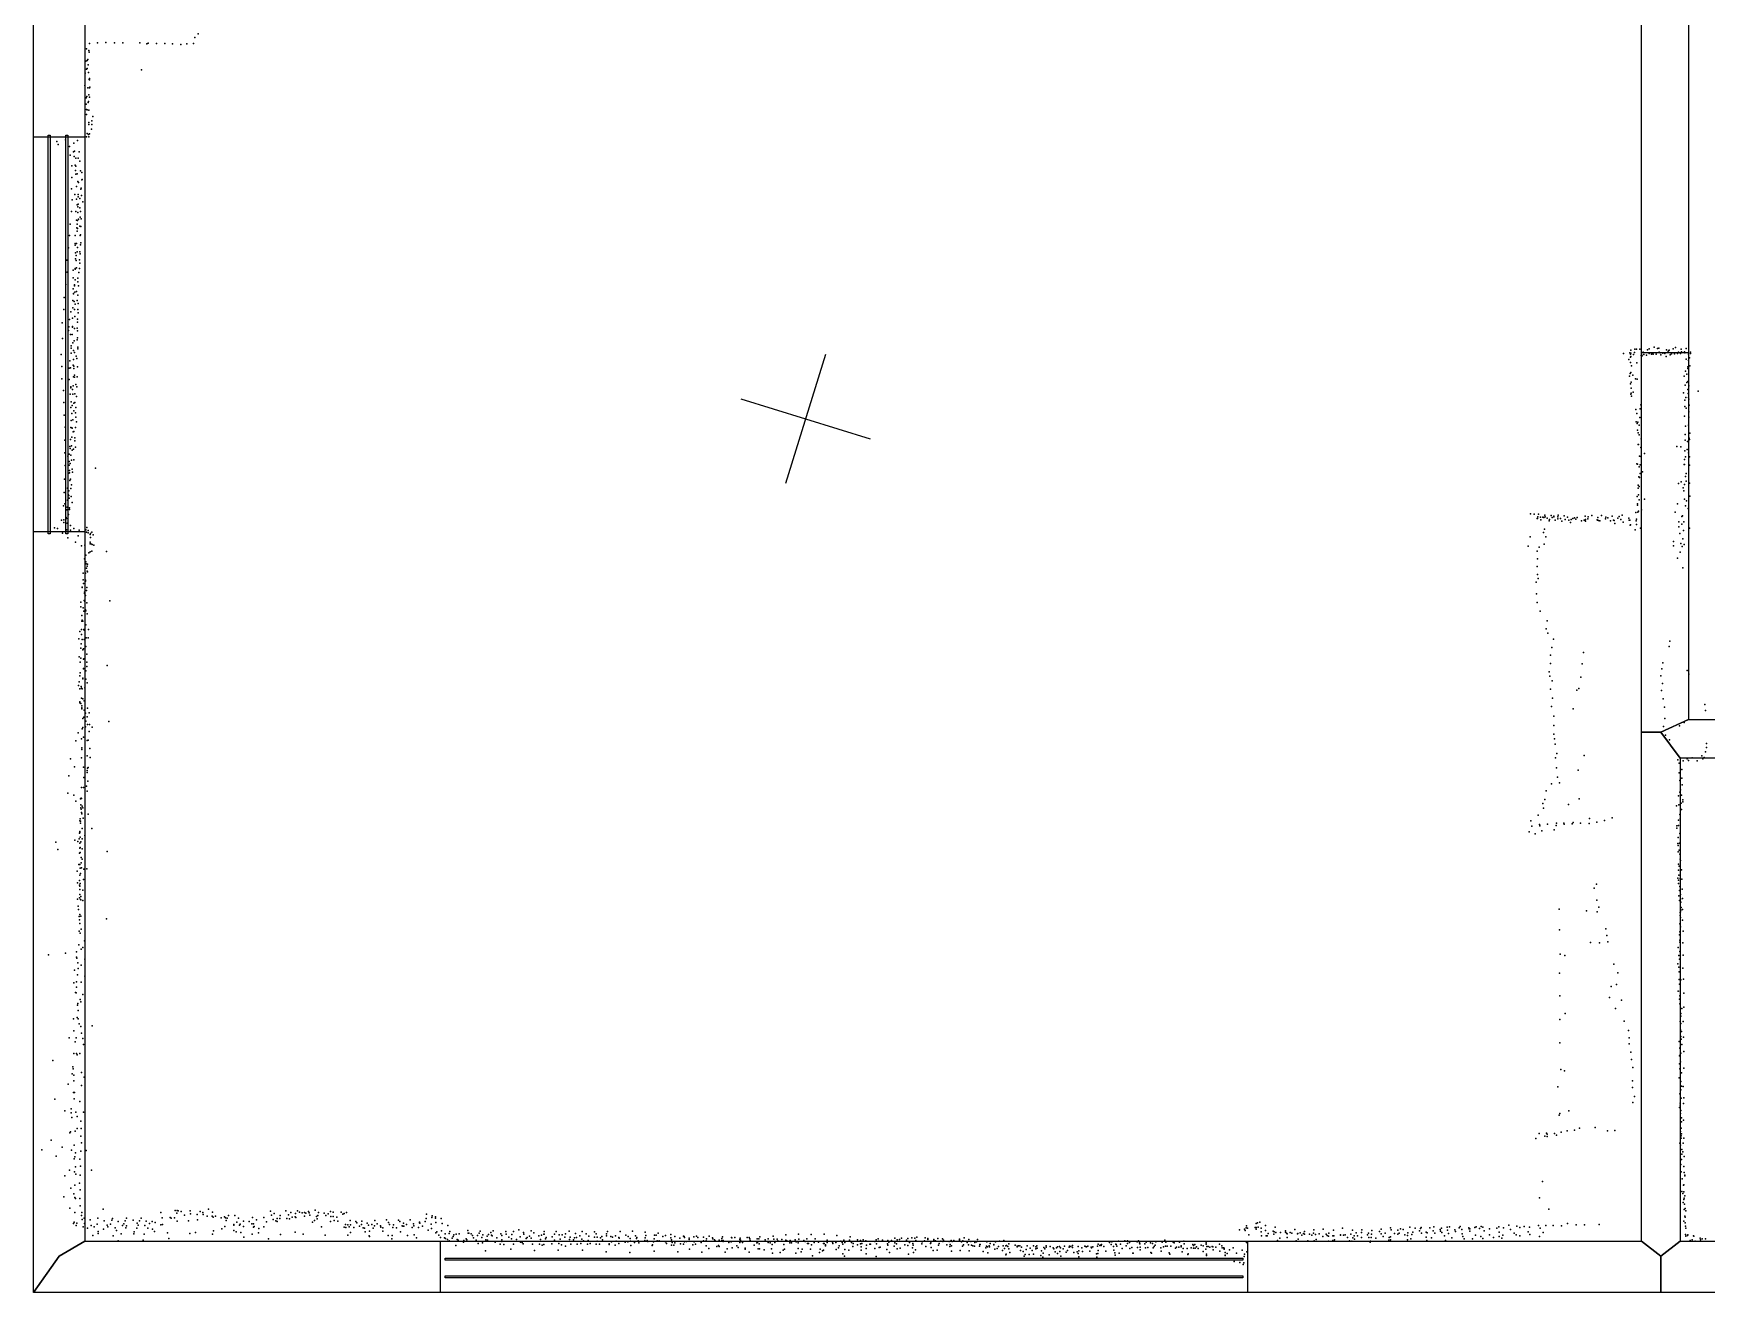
# Model space of a CAD drawing. Header units: millimetres. Extents: x -6189 to 5556, y -1270 to 18599.
# Drawn here: x -6052 to -1103, y -972 to 2753 of the extents above; entities that cross this region are included whole.
import ezdxf

# ---------------------------------------------------------------- set-up
doc = ezdxf.new("R2010")
doc.units = ezdxf.units.MM
for name, color, linetype in [('DOORS', 7, 'Continuous'), ('P', 9, 'Continuous'), ('PANOS', 10, 'Continuous'), ('ROOMS', 1, 'Continuous'), ('WALLS', 3, 'Continuous'), ('WINDOWS', 6, 'Continuous')]:
    doc.layers.add(name, color=color, linetype=linetype)

# ---------------------------------------------------------------- blocks, each defined once
blk = doc.blocks.new('1-Standard_4C')
for points in [[(-590, 42.9766), (589.999, 42.9766), (589.999, 32.9766), (-590, 32.9766), (-590, 42.9766)], [(-590.014, -44.0958), (589.985, -44.0958), (589.985, -54.0958), (-590.014, -54.0958), (-590.014, -44.0958)]]:
    blk.add_lwpolyline(points)

msp = doc.modelspace()

# ---------------------------------------------------------------- linework, layer by layer
at = {"layer": 'DOORS'}
msp.add_lwpolyline([(-1155.7, 5161.03), (-1155.7, 1808.23), (-1295.4, 1808.23), (-1295.4, 5161.03), (-1155.7, 5161.03)], dxfattribs=at)
at = {"layer": 'P'}
for p in [(-5886, 2723), (-5862, 2725), (-5837, 2726), (-5812, 2725), (-5787, 2725), (-5737, 2725), (-5716, 2722), (-5712, 2724), (-5688, 2723), (-5663, 2723), (-5640, 2722), (-5598, 2722), (-5578, 2723), (-5574, 2741), (-5564, 2752), (-5895, 2708), (-5893, 2673), (-5891, 2676), (-5888, 2703), (-5887, 2698), (-5616, 2720), (-5899, 2636), (-5897, 2671), (-5895, 2647), (-5893, 2649), (-5890, 2660), (-5889, 2638), (-5732, 2645), (-5900, 2599), (-5891, 2592), (-5887, 2617), (-5886, 2620), (-5886, 2616), (-5886, 2592), (-5885, 2594), (-5896, 2563), (-5896, 2544), (-5895, 2528), (-5894, 2567), (-5893, 2527), (-5890, 2549), (-5889, 2552), (-5888, 2571), (-5888, 2526), (-5886, 2565), (-5895, 2513), (-5888, 2490), (-5888, 2484), (-5879, 2495), (-5879, 2484), (-5876, 2507), (-5982, 2433), (-5978, 2425), (-5957, 2438), (-5932, 2428), (-5921, 2436), (-5895, 2447), (-5893, 2457), (-5889, 2454), (-5888, 2447), (-5886, 2456), (-5880, 2470), (-5945, 2419), (-5943, 2393), (-5933, 2403), (-5931, 2389), (-5930, 2405), (-5926, 2384), (-5919, 2384), (-5916, 2403), (-5938, 2361), (-5938, 2327), (-5928, 2363), (-5927, 2348), (-5926, 2360), (-5926, 2337), (-5922, 2338), (-5914, 2375), (-5912, 2347), (-5908, 2342), (-5939, 2293), (-5929, 2277), (-5924, 2300), (-5920, 2315), (-5919, 2277), (-5918, 2312), (-5911, 2292), (-5910, 2295), (-5908, 2320), (-5907, 2321), (-5937, 2261), (-5924, 2263), (-5922, 2246), (-5920, 2240), (-5919, 2270), (-5919, 2248), (-5914, 2265), (-5914, 2237), (-5909, 2274), (-5906, 2255), (-5943, 2189), (-5939, 2226), (-5926, 2226), (-5924, 2201), (-5923, 2178), (-5922, 2189), (-5921, 2200), (-5920, 2223), (-5918, 2204), (-5914, 2183), (-5913, 2210), (-5912, 2226), (-5911, 2182), (-5910, 2205), (-5945, 2155), (-5928, 2155), (-5928, 2132), (-5924, 2132), (-5922, 2168), (-5921, 2176), (-5913, 2155), (-5912, 2157), (-5912, 2128), (-5911, 2134), (-5953, 2082), (-5948, 2119), (-5928, 2127), (-5927, 2104), (-5927, 2086), (-5925, 2096), (-5925, 2081), (-5922, 2107), (-5921, 2120), (-5915, 2083), (-5914, 2107), (-5913, 2101), (-5952, 2047), (-5934, 2053), (-5934, 2030), (-5928, 2058), (-5928, 2056), (-5924, 2060), (-5917, 2046), (-5915, 2058), (-5914, 2073), (-5956, 2010), (-5934, 1998), (-5933, 1984), (-5933, 1983), (-5930, 2009), (-5930, 2006), (-5929, 1988), (-5928, 2024), (-5924, 1990), (-5920, 2029), (-5920, 2018), (-5918, 2006), (-5962, 1936), (-5961, 1972), (-5935, 1963), (-5935, 1941), (-5931, 1960), (-5930, 1936), (-5928, 1952), (-5922, 1963), (-5920, 1979), (-5920, 1936), (-5919, 1954), (-5967, 1897), (-5947, 1885), (-5945, 1907), (-5941, 1930), (-5936, 1911), (-5936, 1886), (-5936, 1884), (-5929, 1916), (-5922, 1881), (-5921, 1908), (-5921, 1899), (-5919, 1927), (-5966, 1851), (-5948, 1874), (-5942, 1862), (-5937, 1862), (-5935, 1838), (-5931, 1844), (-5930, 1880), (-5922, 1847), (-5921, 1873), (-5921, 1853), (-5970, 1803), (-5944, 1785), (-5940, 1829), (-5940, 1822), (-5940, 1807), (-5933, 1815), (-5933, 1789), (-5930, 1809), (-5925, 1798), (-5923, 1791), (-5920, 1825), (-5920, 1820), (-1348, 1806), (-1333, 1789), (-1330, 1808), (-1328, 1804), (-1328, 1795), (-1327, 1816), (-1327, 1807), (-1327, 1797), (-1319, 1803), (-1316, 1809), (-1315, 1819), (-1310, 1819), (-1300, 1819), (-1296, 1800), (-1295, 1803), (-1293, 1799), (-1290, 1810), (-1288, 1803), (-1280, 1801), (-1277, 1817), (-1272, 1820), (-1272, 1806), (-1270, 1808), (-1266, 1804), (-1264, 1806), (-1263, 1807), (-1261, 1804), (-1258, 1825), (-1252, 1804), (-1248, 1821), (-1244, 1822), (-1243, 1810), (-1240, 1808), (-1238, 1802), (-1232, 1807), (-1231, 1808), (-1226, 1806), (-1222, 1797), (-1221, 1817), (-1217, 1810), (-1215, 1814), (-1213, 1816), (-1210, 1802), (-1208, 1808), (-1206, 1805), (-1201, 1820), (-1197, 1805), (-1195, 1824), (-1189, 1806), (-1186, 1810), (-1180, 1806), (-1178, 1819), (-1177, 1811), (-1168, 1811), (-1167, 1808), (-1163, 1821), (-1163, 1790), (-1156, 1804), (-1156, 1786), (-1153, 1793), (-1150, 1810), (-1150, 1806), (-5968, 1768), (-5946, 1763), (-5942, 1764), (-5934, 1772), (-5933, 1737), (-5932, 1769), (-5932, 1762), (-5930, 1742), (-5930, 1736), (-5922, 1737), (-5921, 1767), (-1331, 1739), (-1329, 1747), (-1328, 1780), (-1327, 1750), (-1325, 1770), (-1321, 1742), (-1309, 1779), (-1169, 1739), (-1165, 1754), (-1161, 1745), (-1158, 1767), (-1158, 1762), (-1152, 1770), (-5968, 1731), (-5963, 1697), (-5946, 1729), (-5943, 1686), (-5941, 1708), (-5941, 1705), (-5936, 1700), (-5935, 1686), (-5934, 1711), (-5929, 1687), (-5926, 1715), (-5923, 1708), (-1328, 1717), (-1327, 1686), (-1326, 1721), (-1326, 1704), (-1326, 1689), (-1320, 1692), (-1313, 1731), (-1308, 1730), (-1171, 1690), (-1166, 1713), (-1161, 1720), (-1158, 1723), (-1158, 1700), (-1157, 1688), (-1155, 1711), (-1127, 1695), (-5962, 1661), (-5941, 1647), (-5940, 1663), (-5937, 1652), (-5932, 1659), (-5932, 1637), (-5929, 1661), (-5926, 1647), (-5924, 1679), (-1325, 1680), (-1312, 1641), (-1299, 1643), (-1297, 1654), (-1167, 1668), (-1167, 1649), (-1164, 1676), (-1163, 1645), (-1156, 1676), (-1155, 1671), (-1155, 1634), (-1154, 1653), (-5961, 1624), (-5958, 1588), (-5941, 1587), (-5940, 1608), (-5938, 1629), (-5938, 1586), (-5937, 1585), (-5935, 1610), (-5927, 1631), (-5927, 1587), (-5926, 1618), (-5924, 1604), (-1311, 1604), (-1309, 1629), (-1308, 1599), (-1306, 1603), (-1302, 1594), (-1300, 1617), (-1168, 1621), (-1165, 1591), (-1156, 1594), (-1155, 1618), (-5959, 1550), (-5942, 1552), (-5938, 1559), (-5934, 1575), (-5932, 1576), (-5929, 1557), (-5929, 1548), (-1307, 1579), (-1305, 1572), (-1305, 1537), (-1304, 1537), (-1302, 1566), (-1296, 1554), (-1166, 1567), (-1166, 1550), (-1159, 1546), (-1154, 1556), (-1153, 1552), (-1152, 1571), (-5959, 1512), (-5950, 1503), (-5946, 1508), (-5946, 1487), (-5944, 1531), (-5943, 1525), (-5941, 1506), (-5939, 1533), (-5939, 1491), (-5937, 1520), (-5933, 1523), (-5932, 1492), (-5927, 1529), (-1301, 1503), (-1297, 1528), (-1297, 1502), (-1286, 1510), (-1191, 1531), (-1179, 1530), (-1168, 1493), (-1167, 1518), (-1165, 1501), (-1160, 1522), (-1156, 1512), (-1153, 1501), (-5958, 1475), (-5947, 1452), (-5946, 1476), (-5945, 1460), (-5945, 1453), (-5943, 1481), (-5937, 1464), (-5936, 1455), (-5868, 1467), (-1309, 1480), (-1307, 1479), (-1303, 1441), (-1302, 1471), (-1301, 1439), (-1299, 1477), (-1299, 1451), (-1292, 1456), (-1169, 1478), (-1168, 1478), (-1165, 1442), (-1163, 1451), (-1153, 1476), (-5961, 1395), (-5960, 1435), (-5951, 1408), (-5949, 1389), (-5947, 1400), (-5947, 1386), (-5944, 1431), (-5942, 1435), (-5941, 1407), (-5939, 1418), (-1305, 1417), (-1305, 1408), (-1304, 1388), (-1302, 1413), (-1186, 1422), (-1178, 1427), (-1172, 1409), (-1170, 1400), (-1168, 1419), (-1163, 1429), (-1153, 1423), (-5963, 1356), (-5959, 1362), (-5953, 1344), (-5952, 1352), (-5951, 1372), (-5946, 1378), (-5945, 1350), (-5945, 1345), (-5940, 1383), (-5937, 1366), (-1308, 1383), (-1307, 1362), (-1307, 1358), (-1306, 1337), (-1304, 1340), (-1302, 1373), (-1295, 1344), (-1286, 1375), (-1196, 1337), (-1189, 1362), (-1168, 1375), (-1165, 1356), (-1162, 1370), (-1157, 1348), (-1152, 1384), (-5989, 1291), (-5980, 1289), (-5969, 1313), (-5962, 1314), (-5962, 1306), (-5955, 1321), (-5954, 1318), (-5952, 1304), (-5948, 1330), (-5942, 1297), (-5932, 1289), (-5894, 1292), (-1623, 1332), (-1613, 1331), (-1604, 1318), (-1603, 1318), (-1602, 1323), (-1600, 1331), (-1594, 1322), (-1593, 1314), (-1587, 1322), (-1584, 1321), (-1582, 1287), (-1581, 1328), (-1580, 1323), (-1574, 1319), (-1568, 1311), (-1567, 1315), (-1562, 1327), (-1559, 1321), (-1554, 1325), (-1554, 1323), (-1550, 1313), (-1543, 1323), (-1543, 1317), (-1542, 1328), (-1535, 1318), (-1531, 1310), (-1524, 1326), (-1521, 1315), (-1514, 1322), (-1510, 1313), (-1505, 1306), (-1503, 1315), (-1498, 1318), (-1493, 1320), (-1489, 1316), (-1485, 1321), (-1473, 1311), (-1465, 1313), (-1462, 1325), (-1461, 1315), (-1461, 1310), (-1454, 1317), (-1453, 1323), (-1442, 1327), (-1426, 1314), (-1425, 1313), (-1424, 1321), (-1422, 1312), (-1418, 1311), (-1413, 1327), (-1402, 1317), (-1401, 1322), (-1395, 1320), (-1387, 1311), (-1382, 1325), (-1378, 1313), (-1376, 1312), (-1374, 1303), (-1365, 1319), (-1361, 1324), (-1356, 1315), (-1352, 1328), (-1349, 1307), (-1333, 1319), (-1332, 1313), (-1330, 1313), (-1329, 1298), (-1328, 1299), (-1312, 1336), (-1311, 1311), (-1310, 1316), (-1310, 1300), (-1298, 1290), (-1185, 1308), (-1185, 1294), (-1176, 1324), (-1176, 1301), (-1174, 1326), (-1170, 1308), (-1153, 1290), (-5966, 1275), (-5954, 1285), (-5950, 1261), (-5942, 1284), (-5927, 1248), (-5919, 1267), (-5916, 1284), (-5900, 1239), (-5897, 1285), (-5895, 1278), (-5890, 1283), (-5890, 1276), (-5884, 1271), (-5884, 1248), (-5884, 1243), (-5883, 1274), (-5883, 1262), (-5882, 1243), (-5879, 1278), (-5878, 1241), (-5875, 1270), (-5873, 1239), (-1624, 1264), (-1585, 1277), (-1583, 1242), (-1578, 1264), (-1314, 1285), (-1200, 1250), (-1182, 1274), (-1179, 1244), (-1173, 1258), (-1171, 1283), (-1169, 1241), (-5909, 1237), (-5901, 1199), (-5897, 1210), (-5897, 1190), (-5888, 1217), (-5884, 1220), (-5879, 1222), (-5836, 1221), (-1630, 1236), (-1604, 1222), (-1603, 1199), (-1598, 1233), (-1200, 1237), (-1189, 1201), (-1181, 1219), (-1175, 1235), (-5905, 1156), (-5898, 1156), (-5896, 1184), (-5895, 1171), (-5893, 1177), (-5893, 1162), (-5892, 1183), (-5892, 1160), (-1604, 1176), (-1603, 1153), (-1601, 1141), (-1173, 1172), (-5907, 1115), (-5907, 1114), (-5905, 1137), (-5904, 1126), (-5901, 1100), (-5901, 1096), (-5898, 1136), (-5898, 1135), (-5898, 1133), (-5898, 1090), (-5895, 1105), (-5894, 1114), (-1607, 1130), (-1606, 1095), (-5911, 1071), (-5911, 1057), (-5905, 1054), (-5903, 1044), (-5902, 1076), (-5900, 1073), (-5898, 1048), (-5897, 1045), (-5894, 1069), (-5826, 1075), (-1604, 1070), (-1595, 1044), (-5909, 990), (-5908, 1031), (-5908, 1014), (-5907, 1017), (-5906, 1014), (-5903, 990), (-5897, 1004), (-5893, 1036), (-5889, 990), (-1577, 992), (-1574, 1015), (-5917, 962), (-5914, 984), (-5910, 947), (-5909, 975), (-5907, 960), (-5902, 988), (-5902, 960), (-5896, 965), (-5890, 965), (-1572, 979), (-1555, 961), (-1211, 955), (-5916, 909), (-5913, 893), (-5911, 935), (-5911, 905), (-5906, 930), (-5904, 933), (-5904, 902), (-5903, 903), (-5897, 940), (-5894, 917), (-5894, 893), (-1564, 914), (-1560, 937), (-1467, 922), (-1232, 891), (-1213, 940), (-5914, 853), (-5913, 862), (-5906, 846), (-5906, 844), (-5904, 874), (-5904, 873), (-5897, 868), (-5897, 843), (-5894, 880), (-5834, 883), (-1568, 865), (-1566, 852), (-1564, 889), (-1475, 849), (-1471, 888), (-1238, 853), (-1235, 873), (-1160, 869), (-1155, 858), (-5918, 824), (-5916, 835), (-5914, 814), (-5910, 821), (-5909, 816), (-5907, 814), (-5900, 817), (-5893, 832), (-1564, 813), (-1559, 838), (-1486, 810), (-1480, 815), (-1236, 809), (-1233, 830), (-5914, 776), (-5914, 773), (-5911, 771), (-5909, 787), (-5908, 764), (-5908, 758), (-5908, 755), (-5906, 785), (-5902, 779), (-5902, 751), (-5892, 757), (-5887, 743), (-1561, 762), (-1558, 787), (-1497, 755), (-1231, 785), (-1227, 760), (-1108, 768), (-1106, 750), (-5907, 696), (-5906, 727), (-5906, 700), (-5903, 730), (-5898, 742), (-5898, 702), (-5897, 719), (-5893, 731), (-5892, 709), (-5886, 709), (-5878, 701), (-5829, 718), (-1554, 733), (-1554, 706), (-1230, 703), (-1226, 727), (-1183, 705), (-1169, 715), (-5926, 660), (-5919, 684), (-5909, 666), (-5904, 671), (-5893, 661), (-5890, 662), (-5887, 688), (-1554, 680), (-1552, 666), (-1550, 651), (-1224, 677), (-1221, 664), (-1212, 663), (-1103, 653), (-5942, 607), (-5909, 610), (-5908, 640), (-5908, 635), (-5893, 616), (-5885, 638), (-5884, 611), (-1549, 610), (-1546, 623), (-1465, 617), (-1188, 604), (-1184, 594), (-1172, 601), (-1160, 607), (-1156, 602), (-1145, 610), (-1130, 601), (-1117, 616), (-1114, 607), (-1110, 611), (-1106, 628), (-1103, 641), (-5947, 557), (-5930, 584), (-5904, 583), (-5903, 552), (-5893, 573), (-5893, 567), (-5892, 580), (-5890, 582), (-1547, 581), (-1544, 553), (-1482, 574), (-1184, 566), (-1176, 576), (-1176, 550), (-5950, 506), (-5932, 500), (-5909, 522), (-5904, 522), (-5895, 526), (-5893, 512), (-5891, 541), (-1577, 513), (-1561, 533), (-1538, 536), (-1186, 498), (-1182, 543), (-1182, 509), (-1180, 516), (-1177, 500), (-1175, 530), (-5926, 482), (-5912, 489), (-5911, 471), (-5911, 462), (-5910, 491), (-5910, 458), (-5909, 490), (-5909, 448), (-5907, 467), (-5906, 462), (-1587, 475), (-1585, 461), (-1581, 487), (-1511, 472), (-1479, 489), (-1192, 468), (-1185, 471), (-1178, 476), (-1177, 457), (-1173, 486), (-1173, 480), (-5914, 424), (-5913, 430), (-5912, 423), (-5912, 417), (-5908, 445), (-5907, 401), (-5905, 432), (-5890, 444), (-5879, 401), (-1622, 424), (-1619, 408), (-1601, 441), (-1597, 413), (-1596, 409), (-1573, 414), (-1553, 397), (-1548, 410), (-1547, 417), (-1525, 417), (-1524, 414), (-1500, 415), (-1497, 419), (-1476, 417), (-1450, 416), (-1449, 431), (-1427, 420), (-1405, 425), (-1382, 433), (-1191, 409), (-1191, 402), (-1186, 426), (-1186, 410), (-1182, 443), (-1181, 430), (-5985, 361), (-5929, 367), (-5920, 363), (-5916, 371), (-5915, 387), (-5914, 392), (-5914, 389), (-5914, 358), (-5913, 376), (-5911, 362), (-5907, 371), (-5900, 380), (-1627, 391), (-1610, 385), (-1590, 394), (-1188, 357), (-1187, 375), (-1187, 351), (-1183, 358), (-1182, 386), (-5979, 339), (-5915, 328), (-5914, 343), (-5913, 345), (-5913, 330), (-5910, 315), (-5910, 300), (-5907, 341), (-5907, 310), (-5834, 333), (-1187, 332), (-1184, 337), (-1182, 325), (-1181, 310), (-1180, 306), (-5922, 275), (-5917, 295), (-5914, 295), (-5914, 263), (-5913, 284), (-5912, 268), (-5909, 285), (-5904, 250), (-5903, 281), (-5894, 282), (-1188, 254), (-1186, 296), (-1186, 278), (-1186, 248), (-1185, 263), (-1184, 290), (-1181, 253), (-1177, 279), (-1176, 251), (-5921, 240), (-5915, 247), (-5915, 234), (-5914, 231), (-5914, 221), (-5914, 206), (-5913, 238), (-5911, 200), (-5906, 219), (-1435, 225), (-1428, 236), (-1186, 238), (-1185, 202), (-1185, 202), (-1183, 218), (-1182, 230), (-1180, 206), (-1175, 222), (-5921, 192), (-5919, 171), (-5918, 162), (-5915, 196), (-5912, 191), (-5911, 190), (-5906, 188), (-1539, 163), (-1458, 158), (-1427, 189), (-1426, 155), (-1421, 168), (-1183, 188), (-1181, 153), (-1180, 192), (-1180, 155), (-1179, 183), (-1179, 160), (-1178, 167), (-1174, 194), (-1174, 162), (-5916, 141), (-5915, 131), (-5914, 147), (-5914, 120), (-5911, 142), (-5910, 103), (-5836, 134), (-1538, 101), (-1401, 104), (-1182, 119), (-1181, 144), (-1180, 138), (-1180, 110), (-1174, 130), (-5917, 57), (-5916, 97), (-5913, 92), (-5901, 69), (-1446, 64), (-1419, 63), (-1398, 85), (-1395, 66), (-1183, 87), (-1182, 95), (-1182, 71), (-1182, 65), (-1173, 63), (-1172, 97), (-6007, 27), (-5957, 32), (-5924, 36), (-5924, 21), (-5923, 18), (-5920, 4), (-5910, 44), (-5906, 49), (-5900, 15), (-1536, 29), (-1522, 25), (-1377, 0), (-1188, 1), (-1187, 49), (-1185, 25), (-1183, 15), (-1182, 37), (-1172, 26), (-5930, -18), (-5921, -32), (-5919, -13), (-5910, -3), (-5900, -36), (-1538, -27), (-1365, -26), (-1185, -9), (-1184, -23), (-1184, -46), (-1179, -47), (-1173, -12), (-1171, -45), (-5932, -55), (-5927, -84), (-5925, -85), (-5924, -52), (-5924, -68), (-5910, -53), (-5906, -90), (-1537, -94), (-1385, -66), (-1369, -60), (-1187, -80), (-1183, -59), (-1182, -94), (-1181, -80), (-1170, -86), (-5921, -121), (-5920, -117), (-5919, -137), (-5913, -105), (-5911, -112), (-1521, -146), (-1390, -99), (-1372, -131), (-1354, -107), (-1183, -104), (-1182, -118), (-1179, -146), (-1176, -131), (-1170, -127), (-5933, -162), (-5932, -197), (-5922, -158), (-5919, -162), (-5916, -177), (-5911, -185), (-5878, -183), (-1537, -164), (-1346, -169), (-1334, -196), (-1181, -170), (-1180, -194), (-1179, -154), (-1179, -176), (-1172, -170), (-5946, -218), (-5928, -230), (-5925, -218), (-5909, -204), (-5906, -220), (-5904, -238), (-1537, -233), (-1332, -218), (-1332, -236), (-1184, -229), (-1181, -247), (-1179, -214), (-1178, -222), (-1177, -199), (-1176, -238), (-1171, -216), (-5994, -285), (-5932, -264), (-5924, -264), (-5922, -268), (-5914, -264), (-1327, -260), (-1325, -282), (-1183, -271), (-1183, -295), (-1182, -249), (-1181, -268), (-1180, -289), (-1179, -263), (-1170, -259), (-5937, -325), (-5935, -304), (-5934, -310), (-5932, -329), (-5932, -345), (-5909, -321), (-5902, -334), (-1534, -312), (-1523, -316), (-1322, -345), (-1321, -306), (-1184, -336), (-1182, -310), (-1177, -322), (-1170, -308), (-5949, -355), (-5933, -380), (-5930, -380), (-5909, -359), (-1543, -363), (-1322, -365), (-1316, -392), (-1182, -384), (-1179, -347), (-1179, -372), (-1177, -361), (-1172, -362), (-5988, -400), (-5959, -434), (-5940, -428), (-5940, -440), (-5931, -399), (-5926, -438), (-5914, -406), (-5904, -438), (-1537, -442), (-1510, -434), (-1321, -409), (-1183, -424), (-1181, -411), (-1181, -417), (-1180, -442), (-1179, -433), (-1178, -397), (-1171, -412), (-1170, -396), (-5938, -454), (-5928, -494), (-5922, -451), (-5922, -486), (-5911, -465), (-5910, -486), (-1539, -447), (-1515, -493), (-1493, -491), (-1478, -485), (-1432, -483), (-1396, -493), (-1374, -492), (-1178, -485), (-1177, -455), (-1177, -467), (-1171, -462), (-5999, -521), (-5967, -542), (-5944, -499), (-5942, -496), (-5931, -536), (-5911, -509), (-5909, -529), (-1608, -516), (-1598, -501), (-1581, -509), (-1576, -500), (-1574, -503), (-1574, -510), (-1552, -501), (-1547, -506), (-1533, -497), (-1182, -530), (-1180, -495), (-1180, -536), (-1178, -508), (-1178, -515), (-1177, -502), (-1172, -530), (-1170, -515), (-6027, -549), (-5984, -568), (-5939, -550), (-5931, -576), (-5929, -570), (-5927, -558), (-5914, -577), (-5911, -553), (-5911, -553), (-5896, -551), (-1179, -593), (-1177, -578), (-1176, -548), (-1176, -562), (-1173, -555), (-1169, -569), (-5959, -626), (-5945, -610), (-5930, -614), (-5927, -600), (-5926, -621), (-5913, -624), (-5912, -598), (-5880, -610), (-1588, -643), (-1178, -614), (-1175, -635), (-1170, -599), (-1169, -616), (-1167, -624), (-1167, -626), (-5962, -688), (-5941, -663), (-5932, -680), (-5929, -654), (-5929, -690), (-5915, -648), (-5913, -668), (-1597, -691), (-1176, -673), (-1173, -679), (-1171, -654), (-1170, -653), (-1170, -674), (-1169, -692), (-1167, -685), (-5944, -722), (-5929, -735), (-5927, -693), (-5914, -693), (-5913, -715), (-5908, -735), (-5845, -725), (-5675, -735), (-5632, -729), (-5627, -737), (-5626, -729), (-5624, -730), (-5615, -732), (-5588, -730), (-5587, -739), (-5567, -741), (-5558, -732), (-5551, -735), (-5550, -741), (-5534, -725), (-5522, -734), (-5350, -731), (-5340, -738), (-5305, -730), (-5297, -742), (-5290, -735), (-5276, -738), (-5271, -730), (-5265, -734), (-5257, -736), (-5250, -735), (-5246, -737), (-5238, -732), (-5236, -736), (-5218, -728), (-5208, -735), (-5192, -737), (-5180, -739), (-5173, -732), (-5165, -734), (-5141, -734), (-5136, -740), (-5133, -738), (-5126, -735), (-4889, -740), (-1569, -725), (-1172, -705), (-1170, -696), (-1169, -726), (-1168, -710), (-1166, -723), (-1164, -730), (-5933, -767), (-5931, -763), (-5925, -773), (-5923, -766), (-5909, -744), (-5907, -755), (-5905, -777), (-5902, -752), (-5901, -767), (-5892, -781), (-5884, -756), (-5881, -773), (-5872, -777), (-5863, -769), (-5861, -752), (-5860, -791), (-5844, -784), (-5842, -759), (-5834, -772), (-5832, -777), (-5824, -769), (-5820, -757), (-5818, -753), (-5810, -780), (-5806, -788), (-5801, -761), (-5788, -773), (-5784, -768), (-5780, -759), (-5778, -780), (-5776, -752), (-5776, -774), (-5757, -757), (-5746, -781), (-5745, -766), (-5742, -772), (-5738, -759), (-5733, -752), (-5722, -773), (-5718, -760), (-5713, -781), (-5708, -767), (-5700, -761), (-5699, -784), (-5694, -791), (-5692, -764), (-5675, -771), (-5671, -751), (-5670, -770), (-5647, -750), (-5644, -752), (-5634, -751), (-5626, -760), (-5605, -743), (-5593, -759), (-5566, -756), (-5538, -746), (-5523, -746), (-5520, -749), (-5519, -789), (-5513, -746), (-5496, -751), (-5494, -783), (-5486, -748), (-5485, -776), (-5484, -751), (-5482, -758), (-5479, -752), (-5475, -744), (-5459, -770), (-5459, -772), (-5459, -788), (-5456, -744), (-5450, -763), (-5445, -752), (-5442, -772), (-5440, -769), (-5430, -760), (-5430, -776), (-5414, -761), (-5406, -768), (-5404, -750), (-5401, -768), (-5401, -778), (-5399, -776), (-5392, -756), (-5385, -782), (-5370, -750), (-5370, -777), (-5362, -762), (-5347, -743), (-5343, -755), (-5335, -759), (-5331, -753), (-5331, -761), (-5323, -753), (-5322, -744), (-5302, -753), (-5294, -754), (-5286, -749), (-5277, -748), (-5275, -750), (-5250, -746), (-5234, -743), (-5226, -763), (-5220, -758), (-5214, -747), (-5212, -754), (-5210, -744), (-5200, -777), (-5187, -744), (-5173, -761), (-5172, -747), (-5165, -747), (-5162, -758), (-5154, -749), (-5151, -760), (-5133, -778), (-5129, -770), (-5128, -779), (-5122, -771), (-5118, -777), (-5115, -758), (-5114, -771), (-5104, -779), (-5098, -761), (-5095, -765), (-5087, -775), (-5081, -770), (-5080, -760), (-5076, -780), (-5072, -781), (-5064, -766), (-5061, -772), (-5058, -790), (-5051, -770), (-5047, -781), (-5043, -774), (-5042, -758), (-5035, -768), (-5025, -774), (-5024, -778), (-5018, -780), (-5018, -790), (-5007, -756), (-5001, -764), (-4998, -770), (-4989, -779), (-4987, -771), (-4978, -780), (-4972, -757), (-4968, -761), (-4961, -774), (-4959, -775), (-4957, -766), (-4956, -775), (-4948, -770), (-4937, -756), (-4931, -779), (-4927, -768), (-4926, -774), (-4913, -779), (-4910, -763), (-4910, -765), (-4909, -766), (-4901, -775), (-4893, -761), (-4890, -753), (-4884, -787), (-4875, -769), (-4874, -782), (-4873, -750), (-4872, -745), (-4862, -748), (-4862, -752), (-4861, -764), (-4846, -753), (-4845, -789), (-4843, -767), (-4826, -773), (-4820, -791), (-4767, -788), (-4730, -790), (-4692, -789), (-4654, -791), (-4632, -791), (-4616, -786), (-4579, -789), (-4541, -791), (-4505, -791), (-4467, -790), (-4429, -791), (-4354, -791), (-4316, -791), (-4280, -790), (-2484, -786), (-2469, -784), (-2467, -788), (-2464, -780), (-2463, -774), (-2461, -781), (-2438, -779), (-2435, -767), (-2435, -779), (-2435, -784), (-2435, -784), (-2431, -765), (-2429, -778), (-2424, -763), (-2420, -781), (-2407, -773), (-2407, -788), (-2385, -790), (-2379, -778), (-2348, -789), (-2321, -785), (-2292, -791), (-2264, -786), (-2237, -784), (-2206, -787), (-2180, -781), (-2150, -787), (-2122, -786), (-2093, -788), (-2070, -791), (-2065, -784), (-2038, -780), (-2036, -786), (-2016, -787), (-2008, -783), (-2000, -785), (-1980, -778), (-1965, -781), (-1952, -789), (-1949, -782), (-1947, -779), (-1921, -780), (-1911, -789), (-1909, -777), (-1891, -785), (-1890, -790), (-1887, -781), (-1870, -778), (-1869, -787), (-1863, -777), (-1847, -786), (-1845, -791), (-1834, -780), (-1831, -776), (-1827, -785), (-1806, -780), (-1805, -783), (-1803, -783), (-1803, -790), (-1788, -779), (-1784, -777), (-1774, -782), (-1769, -776), (-1764, -778), (-1760, -789), (-1745, -783), (-1723, -781), (-1717, -777), (-1703, -780), (-1688, -772), (-1683, -785), (-1664, -775), (-1655, -779), (-1642, -776), (-1626, -778), (-1600, -773), (-1595, -781), (-1578, -773), (-1556, -773), (-1532, -774), (-1514, -767), (-1488, -771), (-1464, -771), (-1420, -770), (-1170, -760), (-1167, -746), (-1166, -749), (-1166, -765), (-1165, -775), (-1164, -781), (-5876, -803), (-5860, -797), (-5816, -804), (-5801, -819), (-5792, -798), (-5755, -798), (-5754, -792), (-5727, -817), (-5724, -799), (-5655, -795), (-5651, -812), (-5589, -797), (-5572, -794), (-5522, -799), (-5452, -792), (-5438, -794), (-5429, -808), (-5405, -799), (-5386, -795), (-5356, -813), (-5321, -800), (-5277, -793), (-5254, -799), (-5189, -802), (-5122, -802), (-5114, -794), (-5070, -792), (-5059, -804), (-5058, -806), (-5002, -803), (-4992, -813), (-4991, -803), (-4966, -792), (-4945, -803), (-4925, -801), (-4919, -810), (-4861, -795), (-4858, -792), (-4852, -802), (-4848, -809), (-4836, -810), (-4834, -798), (-4833, -812), (-4827, -815), (-4822, -797), (-4822, -819), (-4813, -811), (-4810, -806), (-4808, -801), (-4802, -832), (-4801, -799), (-4798, -815), (-4795, -817), (-4792, -798), (-4780, -823), (-4779, -818), (-4772, -813), (-4770, -816), (-4766, -796), (-4764, -796), (-4757, -798), (-4753, -803), (-4750, -810), (-4742, -817), (-4738, -803), (-4736, -826), (-4733, -796), (-4725, -809), (-4723, -825), (-4722, -801), (-4713, -816), (-4710, -805), (-4709, -817), (-4706, -800), (-4699, -794), (-4697, -802), (-4695, -804), (-4686, -823), (-4681, -810), (-4671, -828), (-4669, -798), (-4666, -803), (-4666, -816), (-4666, -821), (-4660, -829), (-4653, -799), (-4645, -808), (-4638, -813), (-4637, -800), (-4632, -828), (-4623, -815), (-4612, -807), (-4611, -823), (-4606, -824), (-4603, -827), (-4602, -794), (-4601, -799), (-4594, -812), (-4591, -809), (-4584, -805), (-4579, -811), (-4575, -828), (-4571, -795), (-4557, -804), (-4555, -828), (-4552, -815), (-4549, -802), (-4547, -831), (-4542, -799), (-4542, -829), (-4541, -799), (-4537, -813), (-4535, -809), (-4518, -827), (-4517, -807), (-4510, -799), (-4510, -817), (-4498, -826), (-4497, -801), (-4494, -814), (-4490, -830), (-4488, -801), (-4480, -808), (-4478, -798), (-4478, -834), (-4466, -815), (-4464, -808), (-4462, -828), (-4454, -816), (-4451, -810), (-4448, -797), (-4445, -809), (-4443, -828), (-4435, -804), (-4432, -826), (-4430, -814), (-4425, -819), (-4417, -798), (-4413, -828), (-4411, -818), (-4409, -805), (-4405, -826), (-4392, -792), (-4392, -808), (-4387, -798), (-4387, -828), (-4384, -808), (-4384, -820), (-4377, -828), (-4374, -810), (-4370, -806), (-4368, -816), (-4357, -798), (-4357, -804), (-4349, -827), (-4349, -829), (-4344, -806), (-4342, -822), (-4339, -808), (-4331, -831), (-4330, -804), (-4328, -820), (-4320, -809), (-4320, -826), (-4319, -811), (-4301, -823), (-4299, -802), (-4293, -822), (-4292, -806), (-4287, -812), (-4286, -820), (-4285, -832), (-4274, -824), (-4271, -804), (-4268, -812), (-4267, -809), (-4263, -819), (-4261, -825), (-4243, -818), (-4242, -793), (-4242, -810), (-4240, -803), (-4236, -818), (-4234, -821), (-4221, -832), (-4220, -830), (-4218, -822), (-4216, -813), (-4215, -802), (-4210, -802), (-4207, -819), (-4204, -796), (-4201, -819), (-4190, -806), (-4182, -803), (-4182, -822), (-4180, -821), (-4179, -826), (-4166, -800), (-4166, -810), (-4164, -816), (-4164, -831), (-4162, -824), (-4157, -831), (-4154, -806), (-4154, -825), (-4140, -811), (-4138, -827), (-4129, -805), (-4129, -828), (-4127, -806), (-4126, -809), (-4126, -822), (-4120, -821), (-4112, -811), (-4112, -815), (-4101, -830), (-4098, -807), (-4097, -822), (-4093, -828), (-4090, -805), (-4086, -809), (-4077, -822), (-4077, -824), (-4070, -808), (-4070, -819), (-4062, -819), (-4062, -833), (-4061, -813), (-4054, -841), (-4053, -805), (-4043, -810), (-4042, -813), (-4037, -816), (-4035, -819), (-4030, -835), (-4025, -832), (-4023, -817), (-4023, -835), (-4015, -812), (-4015, -818), (-4013, -807), (-4011, -818), (-4011, -821), (-3995, -824), (-3988, -822), (-3987, -809), (-3986, -810), (-3985, -839), (-3977, -809), (-3971, -833), (-3967, -838), (-3962, -815), (-3962, -824), (-3961, -811), (-3960, -817), (-3954, -824), (-3946, -840), (-3940, -809), (-3935, -809), (-3933, -813), (-3932, -818), (-3920, -831), (-3912, -825), (-3911, -813), (-3910, -824), (-3906, -813), (-3905, -827), (-3903, -807), (-3887, -816), (-3878, -813), (-3878, -824), (-3872, -825), (-3867, -829), (-3864, -805), (-3862, -814), (-3859, -824), (-3852, -814), (-3850, -819), (-3838, -815), (-3832, -829), (-3826, -801), (-3826, -817), (-3823, -819), (-3814, -825), (-3813, -818), (-3809, -825), (-3798, -816), (-3796, -822), (-3790, -825), (-3790, -841), (-3789, -799), (-3788, -814), (-3773, -818), (-3769, -821), (-3764, -813), (-3762, -826), (-3759, -826), (-3751, -800), (-3750, -830), (-3742, -824), (-3739, -813), (-3729, -823), (-3715, -826), (-3713, -799), (-3713, -826), (-3709, -830), (-3709, -833), (-3704, -817), (-3704, -824), (-3688, -823), (-3687, -826), (-3678, -824), (-3676, -821), (-3675, -803), (-3670, -839), (-3668, -833), (-3663, -820), (-3659, -824), (-3657, -828), (-3655, -817), (-3652, -824), (-3638, -817), (-3636, -807), (-3632, -824), (-3628, -835), (-3627, -826), (-3614, -816), (-3614, -830), (-3605, -818), (-3605, -827), (-3603, -836), (-3601, -826), (-3597, -816), (-3589, -819), (-3588, -841), (-3587, -831), (-3578, -828), (-3576, -828), (-3563, -821), (-3563, -841), (-3559, -816), (-3558, -827), (-3553, -813), (-3551, -820), (-3550, -838), (-3547, -837), (-3540, -817), (-3525, -827), (-3524, -818), (-3524, -831), (-3521, -823), (-3514, -818), (-3506, -834), (-3504, -811), (-3504, -825), (-3499, -827), (-3497, -816), (-3490, -815), (-3488, -840), (-3484, -811), (-3474, -830), (-3469, -817), (-3465, -812), (-3465, -832), (-3460, -824), (-3453, -810), (-3451, -839), (-3450, -826), (-3449, -831), (-3445, -811), (-3442, -818), (-3439, -808), (-3424, -827), (-3423, -822), (-3416, -819), (-3414, -810), (-3412, -835), (-3406, -812), (-3406, -815), (-3398, -826), (-3397, -825), (-3396, -838), (-3388, -815), (-3388, -817), (-3383, -819), (-3376, -812), (-3375, -831), (-3373, -826), (-3368, -820), (-3363, -813), (-3362, -821), (-3360, -817), (-3350, -830), (-3343, -821), (-3341, -835), (-3340, -829), (-3337, -818), (-3336, -833), (-3334, -821), (-3329, -818), (-3312, -814), (-3312, -817), (-3306, -822), (-3304, -834), (-3303, -819), (-3301, -830), (-3299, -810), (-3290, -824), (-3286, -830), (-3285, -815), (-3279, -821), (-3277, -831), (-3273, -833), (-3268, -834), (-3267, -824), (-3262, -822), (-3259, -815), (-3253, -834), (-3252, -829), (-3251, -829), (-3235, -839), (-3233, -834), (-3232, -822), (-3230, -836), (-3225, -833), (-3224, -836), (-3222, -826), (-3211, -829), (-3211, -830), (-3206, -822), (-3201, -841), (-3197, -835), (-3194, -820), (-3183, -833), (-3181, -818), (-3179, -841), (-3175, -833), (-3173, -832), (-3169, -835), (-3166, -827), (-3148, -831), (-3142, -834), (-3142, -836), (-3138, -833), (-3134, -833), (-3129, -837), (-3112, -833), (-3103, -840), (-3094, -833), (-3087, -836), (-3084, -833), (-3083, -840), (-3063, -838), (-3056, -833), (-3056, -837), (-3044, -835), (-3035, -839), (-3025, -839), (-3023, -836), (-3017, -835), (-3014, -839), (-3002, -834), (-2988, -837), (-2987, -834), (-2983, -835), (-2978, -832), (-2978, -838), (-2961, -835), (-2951, -839), (-2942, -834), (-2940, -835), (-2937, -836), (-2933, -834), (-2923, -837), (-2922, -839), (-2918, -836), (-2904, -834), (-2902, -828), (-2897, -832), (-2896, -831), (-2893, -832), (-2892, -829), (-2885, -835), (-2869, -824), (-2864, -829), (-2862, -822), (-2857, -835), (-2850, -828), (-2849, -829), (-2847, -834), (-2842, -820), (-2836, -828), (-2831, -841), (-2823, -819), (-2819, -833), (-2815, -819), (-2815, -826), (-2810, -824), (-2809, -841), (-2803, -838), (-2787, -822), (-2786, -838), (-2783, -819), (-2780, -825), (-2779, -827), (-2778, -837), (-2764, -827), (-2762, -839), (-2760, -823), (-2755, -838), (-2747, -825), (-2742, -826), (-2740, -839), (-2737, -835), (-2734, -831), (-2732, -822), (-2717, -839), (-2713, -823), (-2709, -836), (-2705, -817), (-2703, -834), (-2702, -823), (-2698, -834), (-2687, -834), (-2680, -823), (-2677, -825), (-2673, -840), (-2671, -837), (-2664, -837), (-2662, -823), (-2657, -833), (-2657, -836), (-2651, -841), (-2649, -820), (-2648, -827), (-2639, -841), (-2627, -839), (-2622, -829), (-2620, -832), (-2620, -840), (-2616, -829), (-2615, -840), (-2611, -836), (-2606, -841), (-2598, -831), (-2592, -833), (-2583, -825), (-2583, -828), (-2581, -835), (-2577, -835), (-2572, -837), (-2565, -835), (-2563, -836), (-2554, -837), (-2543, -828), (-2536, -833), (-2535, -839), (-2532, -839), (-2530, -840), (-2503, -839), (-2463, -824), (-2461, -824), (-2457, -801), (-2420, -792), (-2419, -804), (-2405, -804), (-2402, -804), (-2399, -797), (-2383, -799), (-2382, -792), (-2377, -794), (-2372, -818), (-2365, -811), (-2363, -794), (-2348, -793), (-2345, -796), (-2343, -798), (-2343, -809), (-2334, -794), (-2329, -796), (-2317, -819), (-2313, -798), (-2312, -797), (-2311, -814), (-2305, -795), (-2300, -802), (-2295, -797), (-2292, -799), (-2282, -819), (-2277, -799), (-2270, -802), (-2265, -796), (-2263, -819), (-2259, -800), (-2257, -815), (-2249, -798), (-2238, -806), (-2228, -799), (-2225, -803), (-2221, -805), (-2221, -820), (-2220, -796), (-2208, -804), (-2208, -818), (-2205, -804), (-2203, -816), (-2185, -801), (-2185, -802), (-2177, -802), (-2172, -801), (-2165, -809), (-2159, -819), (-2155, -799), (-2152, -820), (-2149, -810), (-2145, -804), (-2144, -814), (-2139, -795), (-2135, -804), (-2123, -794), (-2123, -809), (-2106, -801), (-2103, -796), (-2102, -809), (-2098, -823), (-2097, -820), (-2095, -809), (-2094, -799), (-2081, -811), (-2065, -798), (-2059, -806), (-2053, -796), (-2042, -817), (-2041, -809), (-2038, -807), (-2038, -816), (-2026, -797), (-2016, -799), (-2012, -796), (-1995, -801), (-1987, -803), (-1987, -816), (-1986, -795), (-1977, -813), (-1974, -800), (-1971, -793), (-1946, -796), (-1932, -793), (-1932, -808), (-1930, -818), (-1929, -795), (-1916, -810), (-1906, -796), (-1886, -794), (-1878, -804), (-1875, -818), (-1866, -797), (-1856, -810), (-1826, -798), (-1824, -806), (-1820, -813), (-1795, -813), (-1786, -802), (-1770, -806), (-1764, -812), (-1745, -801), (-1733, -809), (-1716, -793), (-1716, -806), (-1708, -811), (-1705, -802), (-1672, -796), (-1666, -801), (-1655, -804), (-1630, -792), (-1625, -800), (-1597, -806), (-1586, -794), (-1165, -800), (-1164, -805), (-1159, -803), (-1158, -801), (-1151, -818), (-1145, -816), (-1141, -804), (-1140, -805), (-1136, -820), (-1122, -811), (-1121, -816), (-1116, -813), (-1116, -813), (-1106, -813), (-4714, -848), (-4640, -843), (-4570, -847), (-4500, -846), (-4428, -846), (-4358, -851), (-4288, -853), (-4216, -849), (-4146, -851), (-4111, -843), (-4075, -852), (-4006, -852), (-4000, -842), (-3946, -843), (-3935, -852), (-3908, -842), (-3904, -842), (-3890, -845), (-3868, -842), (-3866, -855), (-3843, -853), (-3834, -846), (-3830, -843), (-3797, -855), (-3781, -851), (-3778, -843), (-3753, -843), (-3747, -863), (-3727, -853), (-3725, -843), (-3718, -848), (-3715, -846), (-3677, -844), (-3657, -857), (-3653, -864), (-3652, -844), (-3640, -846), (-3603, -846), (-3588, -857), (-3559, -865), (-3527, -844), (-3519, -853), (-3497, -842), (-3463, -858), (-3448, -853), (-3443, -845), (-3390, -847), (-3378, -846), (-3336, -849), (-3310, -847), (-3284, -848), (-3242, -850), (-3229, -854), (-3208, -843), (-3185, -847), (-3175, -860), (-3174, -858), (-3166, -842), (-3164, -853), (-3132, -847), (-3124, -850), (-3121, -864), (-3118, -859), (-3115, -844), (-3106, -859), (-3097, -847), (-3094, -858), (-3087, -842), (-3072, -862), (-3070, -848), (-3066, -867), (-3065, -855), (-3060, -842), (-3047, -860), (-3033, -842), (-3029, -851), (-3023, -856), (-3016, -850), (-3013, -864), (-3006, -842), (-2997, -852), (-2993, -847), (-2974, -853), (-2964, -851), (-2961, -856), (-2959, -848), (-2959, -866), (-2949, -850), (-2927, -849), (-2907, -857), (-2906, -867), (-2903, -856), (-2902, -847), (-2880, -849), (-2856, -846), (-2853, -854), (-2852, -861), (-2840, -855), (-2800, -855), (-2799, -855), (-2778, -845), (-2746, -853), (-2744, -855), (-2716, -849), (-2692, -854), (-2690, -858), (-2654, -851), (-2637, -859), (-2636, -857), (-2592, -850), (-2584, -843), (-2582, -858), (-2582, -862), (-2562, -845), (-2542, -849), (-2530, -843), (-2527, -853), (-2527, -861), (-2527, -862), (-2521, -856), (-2514, -845), (-2500, -880), (-2493, -855), (-2483, -883), (-2476, -846), (-2473, -889), (-2471, -884), (-2470, -865), (-2469, -858), (-2462, -851)]:
    msp.add_point(p, dxfattribs=at)
at = {"layer": 'PANOS'}
for points in [[(-3708.41, 1803.8), (-3827.28, 1421.87)], [(-3958.81, 1672.27), (-3576.88, 1553.4)]]:
    msp.add_lwpolyline(points, dxfattribs=at)
at = {"layer": 'ROOMS'}
for points in [[(-1155.7, 7296.15), (-1155.7, 6324.6), (-1155.7, 723.9), (387.35, 723.9), (387.35, 2813.05), (387.35, 3492.5), (387.35, 4616.45), (387.35, 6705.6), (-234.95, 7359.65), (-349.25, 7359.65), (-349.25, 7296.15), (-1155.7, 7296.15)], [(-1295.4, -819.15), (-1295.4, 685.8), (-1295.4, 6165.85), (-5899.15, 6165.85), (-5899.15, -819.15), (-1295.4, -819.15)], [(400.05, -539.75), (400.05, 609.6), (-1181.1, 609.6), (-1181.1, -819.15), (400.05, -819.15), (400.05, -539.75)]]:
    msp.add_lwpolyline(points, close=True, dxfattribs=at)
at = {"layer": 'WALLS'}
for points in [[(-5899.15, 6165.85), (-5899.15, -819.15), (-5975.35, -863.6), (-6051.55, -971.55), (-6051.55, 6324.6), (-5975.35, 6324.6), (-5899.15, 6165.85)], [(-1155.7, 6324.6), (-1155.7, 723.9), (-1238.25, 685.8), (-1295.4, 685.8), (-1295.4, 6165.85), (-1238.25, 6324.6), (-1155.7, 6324.6)], [(-1155.7, 723.9), (387.35, 723.9), (457.2, 685.8), (400.05, 609.6), (-1181.1, 609.6), (-1238.25, 685.8), (-1155.7, 723.9)], [(-1181.1, 609.6), (-1181.1, -819.15), (-1238.25, -863.6), (-1295.4, -819.15), (-1295.4, 685.8), (-1238.25, 685.8), (-1181.1, 609.6)], [(-5899.15, -819.15), (-1295.4, -819.15), (-1238.25, -863.6), (-1238.25, -971.55), (-6051.55, -971.55), (-5975.35, -863.6), (-5899.15, -819.15)], [(-1181.1, -819.15), (400.05, -819.15), (457.2, -863.6), (457.2, -971.55), (-1238.25, -971.55), (-1238.25, -863.6), (-1181.1, -819.15)]]:
    msp.add_lwpolyline(points, dxfattribs=at)
at = {"layer": 'WINDOWS'}
for points in [[(-5899.15, 2446.83), (-5899.15, 1278.43), (-6051.55, 1278.43), (-6051.55, 2446.83), (-5899.15, 2446.83)], [(-4848.05, -819.15), (-2460.45, -819.15), (-2460.45, -971.55), (-4848.05, -971.55), (-4848.05, -819.15)]]:
    msp.add_lwpolyline(points, dxfattribs=at)

# ---------------------------------------------------------------- block references
at = {"layer": 'WINDOWS', "yscale": 0.6, "rotation": 270}
msp.add_blockref('1-Standard_4C', (-5975.3, 1862.6), dxfattribs=at)
at = {"layer": 'WINDOWS', "xscale": 2, "yscale": 0.6}
msp.add_blockref('1-Standard_4C', (-3654.2, -895.3), dxfattribs=at)

doc.saveas('drawing.dxf')
